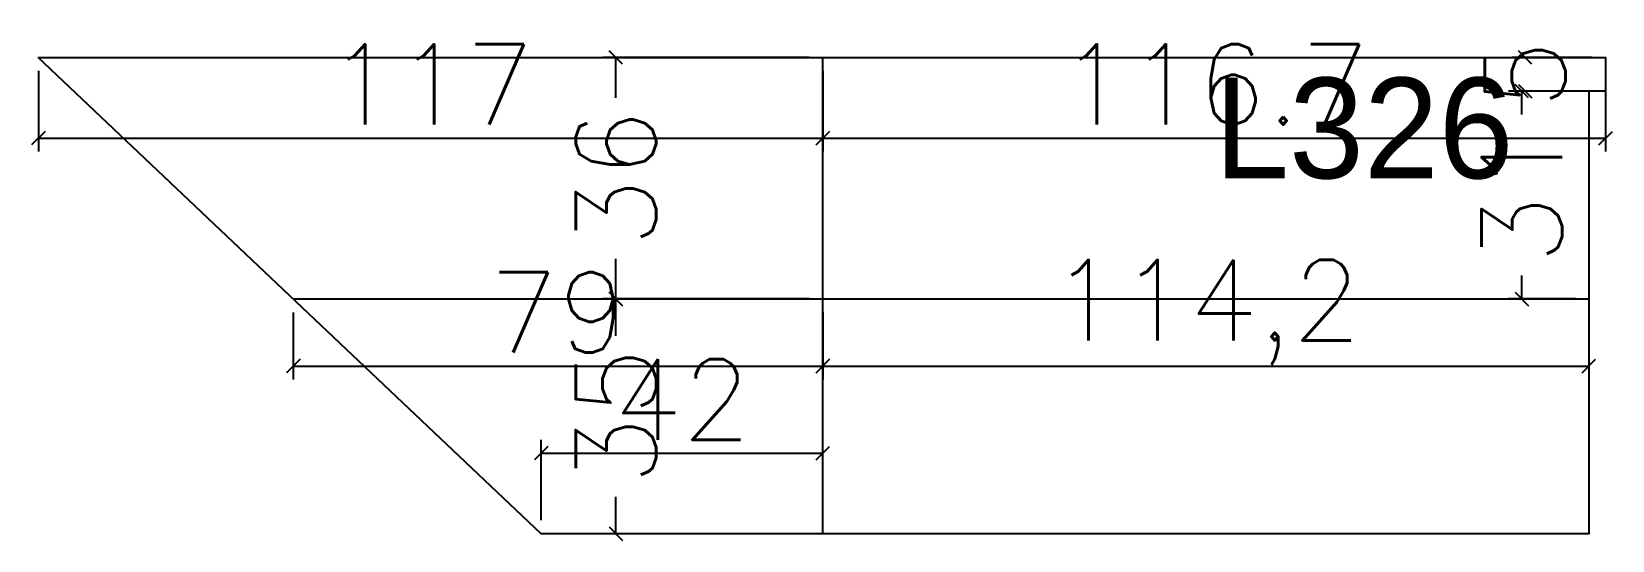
# Model space of a CAD drawing. Extents: x 1369 to 1604, y 1976 to 2052.
import ezdxf

# ---------------------------------------------------------------- set-up
doc = ezdxf.new("R2010")
doc.units = 0
for name, color, linetype in [('COTA', 241, 'Continuous'), ('NOMENCLATURA', 7, 'Continuous'), ('PAINEIS', 6, 'Continuous')]:
    doc.layers.add(name, color=color, linetype=linetype)
doc.styles.add('Romans', font='romans.shx', dxfattribs={"height": 12})
doc.dimstyles.new('cotas', dxfattribs={"dimtxt": 9, "dimasz": 2, "dimexe": 2, "dimexo": 2, "dimgap": 2, "dimtad": 1, "dimdec": 1, "dimzin": 12, "dimtxsty": 'Romans', "dimblk": 'OBLIQUE', "dimcen": 2.5, "dimclrd": 4, "dimclre": 4, "dimclrt": 240, "dimazin": 3, "dimtfac": 1, "dimtmove": 0, "dimatfit": 3})

# ---------------------------------------------------------------- blocks, each defined once
blk = doc.blocks.new('_OBLIQUE')
at = {"color": 0, "linetype": 'BYBLOCK'}
blk.add_line((-0.5, -0.5), (0.5, 0.5), dxfattribs=at)

msp = doc.modelspace()

# ---------------------------------------------------------------- linework, layer by layer
at = {"layer": 'PAINEIS'}
for p, q in [((1486.64, 1977.04), (1486.64, 2048.04)), ((1407.68, 2012.04), (1600.88, 2012.04))]:
    msp.add_line(p, q, dxfattribs=at)
msp.add_lwpolyline([(1369.64, 2048.04), (1567.45, 2048.04), (1573.73, 2048.04), (1577.45, 2048.04), (1603.38, 2048.04), (1603.38, 2043.04), (1600.88, 2043.04), (1600.88, 2033.63), (1600.88, 2021.61), (1600.88, 2009.59), (1600.88, 1997.57), (1600.88, 1985.55), (1600.88, 1977.04), (1577.45, 1977.04), (1574.01, 1977.04), (1567.45, 1977.04), (1444.65, 1977.04)], close=True, dxfattribs=at)

# ---------------------------------------------------------------- texts
at = {"layer": 'NOMENCLATURA'}
msp.add_text('L326', height=15, dxfattribs=at).set_placement((1545.01, 2030.04))

# ---------------------------------------------------------------- dimensions: what is measured, and where the dimension line sits
at = {"layer": 'COTA'}
for base, p1, p2, text in [((1369.66, 2036.04), (1369.66, 2048.04), (1486.64, 2048.04), '117'), ((1486.64, 2036.04), (1486.64, 2048.04), (1603.38, 2048.04), '116.7'), ((1444.64, 1989.04), (1444.64, 1977.04), (1486.64, 1977.04), '42'), ((1444.65, 1989.04), (1444.65, 1977.04), (1486.64, 1977.04), '42')]:
    msp.add_linear_dim(base=base, p1=p1, p2=p2, text=text, dimstyle='cotas', dxfattribs=at).render()
for base, p1, p2, location in [((1455.79, 2012.04), (1486.64, 2012.04), (1486.64, 2048.04), (1455.79, 2030.04)), ((1455.79, 1977.04), (1486.64, 1977.04), (1486.64, 2012.04), (1455.79, 1994.54))]:
    msp.add_linear_dim(base=base, p1=p1, p2=p2, angle=90, location=location, dimstyle='cotas', override={"dimtmove": 2}, dxfattribs=at).render()
for base, p1, p2, location, text in [((1591.38, 2048.04), (1603.38, 2048.04), (1603.38, 2043.04), (1591.38, 2045.54), '5'), ((1590.88, 2012.04), (1600.88, 2012.04), (1600.88, 2043.04), (1590.88, 2027.54), '31')]:
    msp.add_linear_dim(base=base, p1=p1, p2=p2, angle=90, location=location, text=text, dimstyle='cotas', override={"dimtmove": 2}, dxfattribs=at).render()
for base, p1, p2 in [((1407.68, 2002.04), (1407.68, 2012.04), (1486.64, 2012.04)), ((1486.64, 2002.04), (1486.64, 2012.04), (1600.88, 2012.04))]:
    msp.add_linear_dim(base=base, p1=p1, p2=p2, dimstyle='cotas', dxfattribs=at).render()

doc.saveas('drawing.dxf')
